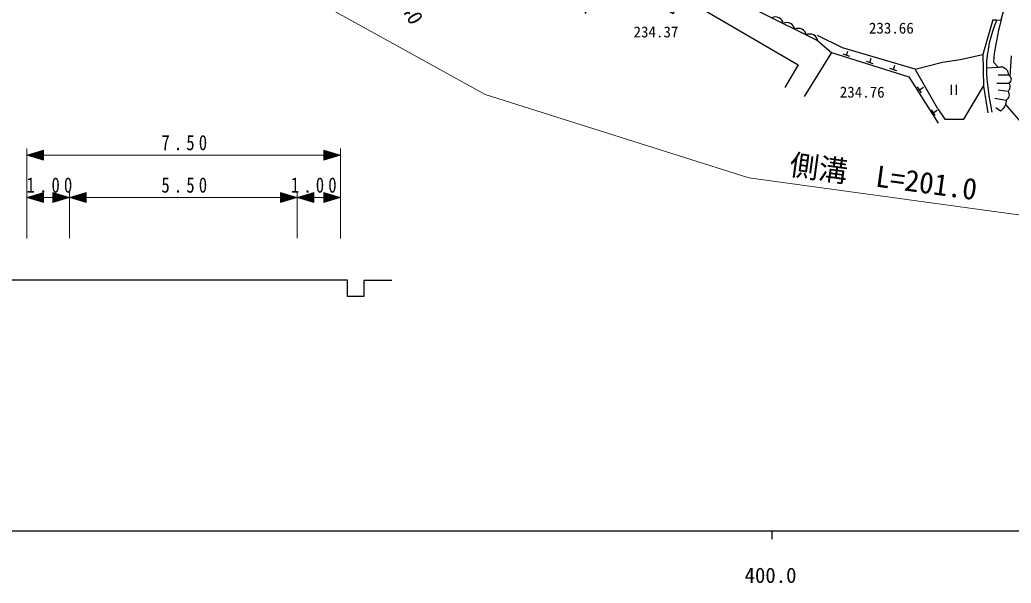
# Model space of a CAD drawing. Units: millimetres, scale not verified. Extents: x 40000 to 680000, y 20000 to 380000.
# Drawn here: x 377687 to 496743, y 198715 to 266334 of the extents above; entities that cross this region are included whole.
import ezdxf
from ezdxf.enums import TextEntityAlignment as Align

# ---------------------------------------------------------------- set-up
doc = ezdxf.new("R2010")
doc.units = ezdxf.units.MM
doc.header["$LTSCALE"] = 1000
for name, color, linetype, lineweight in [('M-BGD', 7, 'Continuous', 25), ('M-STR-HTXT', 7, 'Continuous', 13), ('M-TTL-BAND', 7, 'Continuous', 25)]:
    doc.layers.add(name, color=color, linetype=linetype, lineweight=lineweight)
doc.styles.add('ＭＳ ゴシック', font='')
doc.styles.get('ＭＳ ゴシック').set_extended_font_data('MS Gothic')

msp = doc.modelspace()

# ---------------------------------------------------------------- linework, layer by layer
at = {"layer": 'M-BGD'}
for p, q in [((495538, 266333), (496181, 268622)), ((494522, 266333), (493337, 262185)), ((494522, 266333), (495030, 266333)), ((495030, 266333), (495528, 266296)), ((476473, 262975), (473471, 264467)), ((473510, 263824), (475184, 262429)), ((475184, 262429), (471870, 257120)), ((475184, 262429), (484450, 259512)), ((485209, 260407), (476473, 262975)), ((477352, 261922), (476565, 262201)), ((476959, 262061), (477141, 262587)), ((493337, 262185), (493421, 258375)), ((496750, 262032), (496598, 259548)), ((480159, 261069), (479373, 261348)), ((479766, 261208), (479948, 261734)), ((482595, 260347), (482769, 260909)), ((494607, 261253), (495199, 260661)), ((483015, 260214), (482175, 260480)), ((487918, 255665), (485209, 260407)), ((493760, 260576), (495199, 260661)), ((495199, 259729), (496419, 259736)), ((484450, 259512), (487970, 253925)), ((489519, 258546), (489519, 257346)), ((490119, 258546), (490119, 257346)), ((493421, 258375), (493929, 255157)), ((495030, 258713), (496469, 258713)), ((485982, 257558), (485495, 258292)), ((485738, 257925), (486226, 258253)), ((495199, 257951), (496385, 257782)), ((494776, 256935), (496131, 256681)), ((487622, 254860), (487174, 255534)), ((487398, 255197), (487845, 255499)), ((495477, 255358), (494897, 255786)), ((417048, 235084), (375319, 235084)), ((417048, 233142), (417048, 235084)), ((422378, 235035), (419003, 235035)), ((419003, 235035), (419003, 233142)), ((419003, 233142), (417048, 233142))]:
    msp.add_line(p, q, dxfattribs=at)
for points in [[(445585, 267095), (449733, 273615), (454983, 270567), (453628, 268619), (456168, 267095), (457438, 268958), (471154, 260915), (469545, 258205)], [(473510, 263824), (466607, 267264), (459658, 270811)], [(485209, 260407), (488511, 261253), (490627, 261592), (493337, 262185)], [(487918, 255665), (488765, 254395), (491051, 254395), (493421, 258375)], [(496046, 256173), (498332, 253549), (498586, 253379)], [(496046, 256173), (498332, 253549), (498586, 253379)]]:
    msp.add_lwpolyline(points, dxfattribs=at)
for centre, radius, start, end in [((468436, 265745), 944, 8.68297, 118.33492), ((469816, 265057), 944, 8.68297, 118.33492), ((508538, 260335), 14780, 156.05552, 179.06536), ((524877, 258329), 30411, 164.7401, 174.48218), ((471197, 264369), 944, 8.68297, 118.33492), ((472577, 263681), 944, 8.68297, 118.33492), ((520372, 261245), 26620, 181.44068, 193.03317)]:
    msp.add_arc(centre, radius, start, end, dxfattribs=at)
msp.add_open_spline([(495199, 260661), (495445, 260679), (495445, 260679), (495690, 260696)], degree=3, dxfattribs=at)
for points in [[(495690, 260696), (495929, 260583), (496061, 260522), (496209, 260321), (496353, 260126), (496377, 259989), (496419, 259736)], [(496419, 259736), (496580, 259588), (496716, 259464), (496726, 259235), (496736, 259008), (496615, 258874), (496469, 258713)], [(496469, 258713), (496550, 258480), (496620, 258344), (496557, 258117), (496518, 257975), (496480, 257904), (496385, 257782)], [(496385, 257782), (496468, 257554), (496522, 257410), (496466, 257179), (496412, 256951), (496304, 256847), (496131, 256681)], [(496131, 256681), (496125, 256460), (496104, 256366), (496046, 256173), (495935, 255801), (495767, 255671), (495477, 255358)]]:
    msp.add_open_spline(points, degree=3, knots=[0, 0, 0, 0, 1, 1, 1, 2, 2, 2, 2], dxfattribs=at)
at = {"layer": 'M-STR-HTXT'}
for p, q in [((370932, 292072), (433563, 257354)), ((465222, 247365), (433563, 257354)), ((378516, 240076), (378516, 250906)), ((378516, 250101), (380516, 250701)), ((378516, 250101), (380516, 249501)), ((378516, 250101), (380516, 250101)), ((380516, 250221), (378916, 250221)), ((379316, 250341), (380516, 250341)), ((380516, 250461), (379716, 250461)), ((380116, 250581), (380516, 250581)), ((380516, 249501), (380516, 250701)), ((380516, 250101), (414206, 250101)), ((416206, 250101), (414206, 250701)), ((414206, 250701), (414206, 249501)), ((414606, 250581), (414206, 250581)), ((414206, 250461), (415006, 250461)), ((415406, 250341), (414206, 250341)), ((414206, 250221), (415806, 250221)), ((416206, 250101), (414206, 249501)), ((416206, 250101), (414206, 250101)), ((416206, 240076), (416206, 250906)), ((380516, 249981), (378916, 249981)), ((379316, 249861), (380516, 249861)), ((380516, 249741), (379716, 249741)), ((380116, 249621), (380516, 249621)), ((414206, 249981), (415806, 249981)), ((415406, 249861), (414206, 249861)), ((414206, 249741), (415006, 249741)), ((414606, 249621), (414206, 249621)), ((500479, 242548), (465222, 247365)), ((378516, 245009), (380516, 245609)), ((380516, 245369), (379716, 245369)), ((380116, 245489), (380516, 245489)), ((380516, 244409), (380516, 245609)), ((383660, 245009), (381660, 245609)), ((381660, 245609), (381660, 244409)), ((382060, 245489), (381660, 245489)), ((381660, 245369), (382460, 245369)), ((383660, 240127), (383660, 245755)), ((383660, 245009), (385660, 245609)), ((385660, 245369), (384860, 245369)), ((385260, 245489), (385660, 245489)), ((385660, 244409), (385660, 245609)), ((410997, 245009), (408997, 245609)), ((408997, 245609), (408997, 244409)), ((409397, 245489), (408997, 245489)), ((408997, 245369), (409797, 245369)), ((410997, 240127), (410997, 245755)), ((410997, 245009), (412997, 245609)), ((412997, 245369), (412197, 245369)), ((412597, 245489), (412997, 245489)), ((412997, 244409), (412997, 245609)), ((416206, 245009), (414206, 245609)), ((414206, 245609), (414206, 244409)), ((414606, 245489), (414206, 245489)), ((414206, 245369), (415006, 245369)), ((378516, 245009), (380516, 244409)), ((378516, 245009), (380516, 245009)), ((380516, 245129), (378916, 245129)), ((380516, 244889), (378916, 244889)), ((379316, 245249), (380516, 245249)), ((379316, 244769), (380516, 244769)), ((380516, 244649), (379716, 244649)), ((380116, 244529), (380516, 244529)), ((380516, 245009), (381660, 245009)), ((382860, 245249), (381660, 245249)), ((381660, 245129), (383260, 245129)), ((383660, 245009), (381660, 244409)), ((383660, 245009), (381660, 245009)), ((381660, 244889), (383260, 244889)), ((382860, 244769), (381660, 244769)), ((381660, 244649), (382460, 244649)), ((382060, 244529), (381660, 244529)), ((383660, 245009), (385660, 244409)), ((383660, 245009), (385660, 245009)), ((385660, 245129), (384060, 245129)), ((385660, 244889), (384060, 244889)), ((384460, 245249), (385660, 245249)), ((384460, 244769), (385660, 244769)), ((385660, 244649), (384860, 244649)), ((385260, 244529), (385660, 244529)), ((385660, 245009), (408997, 245009)), ((410197, 245249), (408997, 245249)), ((408997, 245129), (410597, 245129)), ((410997, 245009), (408997, 244409)), ((410997, 245009), (408997, 245009)), ((408997, 244889), (410597, 244889)), ((410197, 244769), (408997, 244769)), ((408997, 244649), (409797, 244649)), ((409397, 244529), (408997, 244529)), ((410997, 245009), (412997, 244409)), ((410997, 245009), (412997, 245009)), ((412997, 245129), (411397, 245129)), ((412997, 244889), (411397, 244889)), ((411797, 245249), (412997, 245249)), ((411797, 244769), (412997, 244769)), ((412997, 244649), (412197, 244649)), ((412597, 244529), (412997, 244529)), ((412997, 245009), (414206, 245009)), ((415406, 245249), (414206, 245249)), ((414206, 245129), (415806, 245129)), ((416206, 245009), (414206, 244409)), ((416206, 245009), (414206, 245009)), ((414206, 244889), (415806, 244889)), ((415406, 244769), (414206, 244769)), ((414206, 244649), (415006, 244649)), ((414606, 244529), (414206, 244529))]:
    msp.add_line(p, q, dxfattribs=at)
at = {"layer": 'M-TTL-BAND'}
for p, q in [((40000, 205000), (579000, 205000)), ((468000, 205000), (468000, 204000))]:
    msp.add_line(p, q, dxfattribs=at)

# ---------------------------------------------------------------- texts
at = {"layer": 'M-BGD', "style": 'ＭＳ ゴシック'}
msp.add_text('240', height=1833, rotation=300.123, dxfattribs=at).set_placement((422319, 268519), align=Align.BOTTOM_LEFT)
for s, p in [('234.37', (454084, 264887)), ('233.66', (482352, 265343)), ('234.76', (478854, 257660))]:
    msp.add_text(s, height=1320, dxfattribs=at).set_placement(p, align=Align.MIDDLE_CENTER)
at = {"layer": 'M-STR-HTXT', "style": 'ＭＳ ゴシック'}
for s, p in [('側溝', (469903, 246984)), ('L=201.0', (480245, 245572))]:
    msp.add_text(s, height=2566, rotation=352.221, dxfattribs=at).set_placement(p, align=Align.BOTTOM_LEFT)
at = {"layer": 'M-STR-HTXT', "char_height": 1833, "attachment_point": 8, "style": 'ＭＳ ゴシック'}
for s, insert in [('\\T1.5;\\W0.8;7.50', (397683, 250653)), ('\\T1.5;\\W0.8;1.00', (381489, 245561)), ('\\T1.5;\\W0.8;5.50', (397683, 245561)), ('\\T1.5;\\W0.8;1.00', (413233, 245561))]:
    msp.add_mtext(s, dxfattribs=dict(at, insert=insert))
at = {"layer": 'M-TTL-BAND', "style": 'ＭＳ ゴシック'}
msp.add_text('400.0', height=1833, dxfattribs=at).set_placement((467844, 198195), align=Align.BOTTOM_CENTER)

doc.saveas('drawing.dxf')
